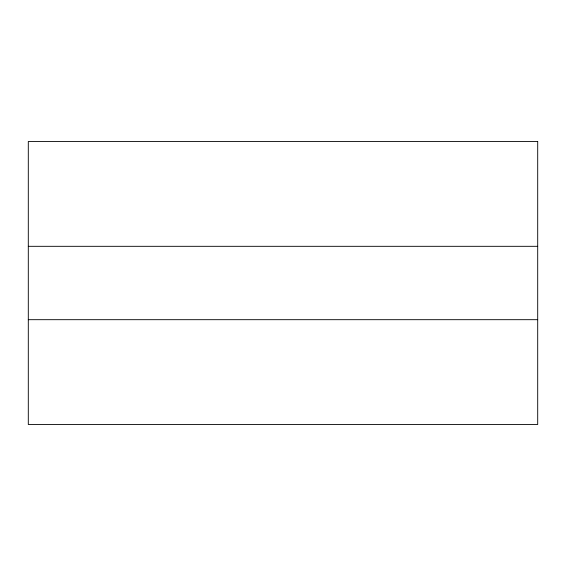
<?xml version="1.0" encoding="UTF-8"?>
<svg xmlns="http://www.w3.org/2000/svg" width="566" height="566" viewBox="0 0 566 566"><rect width="100%" height="100%" fill="white"/><g stroke="black" fill="none" stroke-linecap="round" stroke-linejoin="round"><path stroke-width="0.85" d="M28.3 246.316L537.7 246.316M28.3 319.684L537.7 319.684M537.7 141.5L28.3 141.5L28.3 424.5L537.7 424.5L537.7 141.5"/></g></svg>
